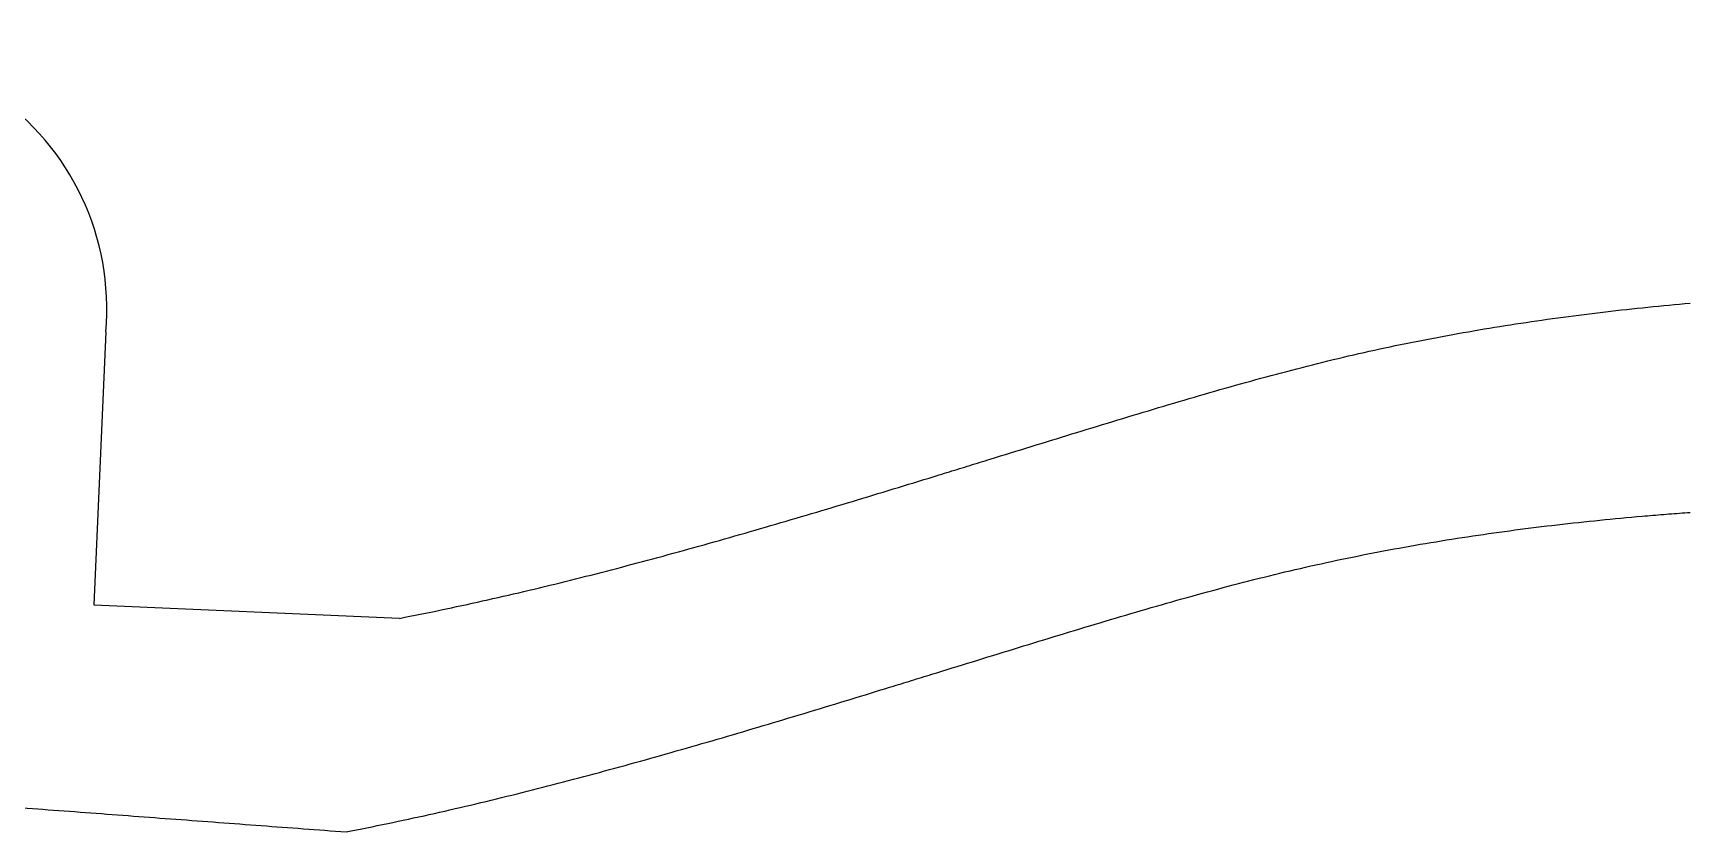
# Model space of a CAD drawing. Extents: x 0 to 145, y 2 to 120.
# Drawn here: x 31 to 62, y 11.04 to 26 of the extents above; entities that cross this region are included whole.
import ezdxf

# ---------------------------------------------------------------- set-up
doc = ezdxf.new("R2010")
doc.units = 0

# ---------------------------------------------------------------- blocks, each defined once
blk = doc.blocks.new('LINE034')
at = {"layer": 'StraightLineMid', "color": 0}
blk.add_line((32.137, 15.286), (37.864, 15.036), dxfattribs=at)
blk = doc.blocks.new('BLOCK_BLOCK_LINE024')
at = {"layer": 'StraightLineMid', "color": 0}
for points in [[(7.375, 13.236788), (7.474625, 13.229352)], [(7.474625, 13.229352), (7.57425, 13.221916)], [(7.57425, 13.221916), (7.673876, 13.21448)], [(7.673876, 13.21448), (7.773501, 13.207044)], [(7.773501, 13.207044), (7.873126, 13.199608)], [(7.873126, 13.199608), (7.972751, 13.192173)], [(7.972751, 13.192173), (8.072376, 13.184737)], [(8.072376, 13.184737), (8.172001, 13.177301)], [(8.172001, 13.177301), (8.271627, 13.169865)], [(8.271627, 13.169865), (8.371252, 13.162429)], [(8.371252, 13.162429), (8.470877, 13.154993)], [(8.470877, 13.154993), (8.570502, 13.147557)], [(8.570502, 13.147557), (8.670127, 13.140121)], [(8.670127, 13.140121), (8.769752, 13.132685)], [(8.769752, 13.132685), (8.869378, 13.125249)], [(8.869378, 13.125249), (8.969003, 13.117814)], [(8.969003, 13.117814), (9.068628, 13.110378)], [(9.068628, 13.110378), (9.168253, 13.102942)], [(9.168253, 13.102942), (9.267878, 13.095506)], [(9.267878, 13.095506), (9.367504, 13.08807)], [(9.367504, 13.08807), (9.467129, 13.080634)], [(9.467129, 13.080634), (9.566754, 13.073198)], [(9.566754, 13.073198), (9.666379, 13.065762)], [(9.666379, 13.065762), (9.766004, 13.058326)], [(9.766004, 13.058326), (9.865629, 13.05089)], [(9.865629, 13.05089), (9.965255, 13.043454)], [(9.965255, 13.043454), (10.06488, 13.036019)], [(10.06488, 13.036019), (10.164505, 13.028583)], [(10.164505, 13.028583), (10.26413, 13.021147)], [(10.26413, 13.021147), (10.363755, 13.013711)], [(10.363755, 13.013711), (10.46338, 13.006275)], [(10.46338, 13.006275), (10.563006, 12.998839)], [(10.563006, 12.998839), (10.662631, 12.991403)], [(10.662631, 12.991403), (10.762256, 12.983967)], [(10.762256, 12.983967), (10.861881, 12.976531)], [(10.861881, 12.976531), (10.961506, 12.969095)], [(10.961506, 12.969095), (11.061132, 12.961659)], [(11.061132, 12.961659), (11.160757, 12.954224)], [(11.160757, 12.954224), (11.260382, 12.946788)], [(11.260382, 12.946788), (11.360007, 12.939352)], [(11.360007, 12.939352), (11.459632, 12.931916)], [(11.459632, 12.931916), (11.559257, 12.92448)], [(11.559257, 12.92448), (11.658883, 12.917044)], [(11.658883, 12.917044), (11.758508, 12.909608)], [(11.758508, 12.909608), (11.858133, 12.902172)], [(11.858133, 12.902172), (11.957758, 12.894736)], [(11.957758, 12.894736), (12.057383, 12.8873)], [(12.057383, 12.8873), (12.157008, 12.879865)], [(12.157008, 12.879865), (12.256634, 12.872429)], [(12.256634, 12.872429), (12.356259, 12.864993)], [(12.356259, 12.864993), (12.455884, 12.857557)], [(12.455884, 12.857557), (12.555509, 12.850121)], [(12.555509, 12.850121), (12.655134, 12.842685)], [(12.655134, 12.842685), (12.754759, 12.835249)], [(12.754759, 12.835249), (12.854385, 12.827813)], [(12.854385, 12.827813), (12.95401, 12.820377)], [(12.95401, 12.820377), (13.053635, 12.812941)], [(13.053635, 12.812941), (13.15326, 12.805505)], [(13.15326, 12.805505), (13.252885, 12.79807)], [(13.252885, 12.79807), (13.352511, 12.790634)], [(13.352511, 12.790634), (13.452136, 12.783198)], [(13.452136, 12.783198), (13.551761, 12.775762)], [(13.551761, 12.775762), (13.651386, 12.768326)], [(13.651386, 12.768326), (13.751011, 12.76089)], [(13.751011, 12.76089), (13.850636, 12.753454)], [(13.850636, 12.753454), (13.950262, 12.746018)], [(13.950262, 12.746018), (14.049887, 12.738582)], [(14.049887, 12.738582), (14.149512, 12.731146)], [(14.149512, 12.731146), (14.249137, 12.723711)], [(14.249137, 12.723711), (14.348762, 12.716275)], [(14.348762, 12.716275), (14.448387, 12.708839)], [(14.448387, 12.708839), (14.548013, 12.701403)], [(14.548013, 12.701403), (14.647638, 12.693967)], [(14.647638, 12.693967), (14.747263, 12.686531)], [(14.747263, 12.686531), (14.846888, 12.679095)], [(14.846888, 12.679095), (14.946513, 12.671659)], [(14.946513, 12.671659), (15.046139, 12.664223)], [(15.046139, 12.664223), (15.145764, 12.656787)], [(15.145764, 12.656787), (15.245389, 12.649351)], [(15.245389, 12.649351), (15.345014, 12.641916)], [(15.345014, 12.641916), (15.444639, 12.63448)], [(15.444639, 12.63448), (15.544264, 12.627044)], [(15.544264, 12.627044), (15.64389, 12.619608)], [(15.64389, 12.619608), (15.743515, 12.612172)], [(15.743515, 12.612172), (15.84314, 12.604736)], [(15.84314, 12.604736), (15.942765, 12.5973)], [(15.942765, 12.5973), (16.04239, 12.589864)], [(16.04239, 12.589864), (16.142015, 12.582428)], [(16.142015, 12.582428), (16.241641, 12.574992)], [(16.241641, 12.574992), (16.341266, 12.567557)], [(16.341266, 12.567557), (16.440891, 12.560121)], [(16.440891, 12.560121), (16.540516, 12.552685)], [(16.540516, 12.552685), (16.640141, 12.545249)], [(16.640141, 12.545249), (16.739767, 12.537813)], [(16.739767, 12.537813), (16.839392, 12.530377)], [(16.839392, 12.530377), (16.939017, 12.522941)], [(16.939017, 12.522941), (17.038642, 12.515505)], [(17.038642, 12.515505), (17.138267, 12.508069)], [(17.138267, 12.508069), (17.237892, 12.500633)], [(17.237892, 12.500633), (17.337518, 12.493197)], [(17.337518, 12.493197), (17.437143, 12.485762)], [(17.437143, 12.485762), (17.536768, 12.478326)], [(17.536768, 12.478326), (17.636393, 12.47089)], [(17.636393, 12.47089), (17.736018, 12.463454)], [(17.736018, 12.463454), (17.835643, 12.456018)], [(17.835643, 12.456018), (17.935269, 12.448582)], [(17.935269, 12.448582), (18.034894, 12.441146)], [(18.034894, 12.441146), (18.134519, 12.43371)], [(18.134519, 12.43371), (18.234144, 12.426274)], [(18.234144, 12.426274), (18.333769, 12.418838)], [(18.333769, 12.418838), (18.433394, 12.411402)], [(18.433394, 12.411402), (18.53302, 12.403967)], [(18.53302, 12.403967), (18.632645, 12.396531)], [(18.632645, 12.396531), (18.73227, 12.389095)], [(18.73227, 12.389095), (18.831895, 12.381659)], [(18.831895, 12.381659), (18.93152, 12.374223)], [(18.93152, 12.374223), (19.031146, 12.366787)], [(19.031146, 12.366787), (19.130771, 12.359351)], [(19.130771, 12.359351), (19.230396, 12.351915)], [(19.230396, 12.351915), (19.330021, 12.344479)], [(19.330021, 12.344479), (19.429646, 12.337043)], [(19.429646, 12.337043), (19.529271, 12.329608)], [(19.529271, 12.329608), (19.628897, 12.322172)], [(19.628897, 12.322172), (19.728522, 12.314736)], [(19.728522, 12.314736), (19.828147, 12.3073)], [(19.828147, 12.3073), (19.927772, 12.299864)], [(19.927772, 12.299864), (20.027397, 12.292428)], [(20.027397, 12.292428), (20.127022, 12.284992)], [(20.127022, 12.284992), (20.226648, 12.277556)], [(20.226648, 12.277556), (20.326273, 12.27012)], [(20.326273, 12.27012), (20.425898, 12.262684)], [(20.425898, 12.262684), (20.525523, 12.255248)], [(20.525523, 12.255248), (20.625148, 12.247813)], [(20.625148, 12.247813), (20.724774, 12.240377)], [(20.724774, 12.240377), (20.824399, 12.232941)], [(20.824399, 12.232941), (20.924024, 12.225505)], [(20.924024, 12.225505), (21.023649, 12.218069)], [(21.023649, 12.218069), (21.123274, 12.210633)], [(21.123274, 12.210633), (21.222899, 12.203197)], [(21.222899, 12.203197), (21.322525, 12.195761)], [(21.322525, 12.195761), (21.42215, 12.188325)], [(21.42215, 12.188325), (21.521775, 12.180889)], [(21.521775, 12.180889), (21.6214, 12.173454)], [(21.6214, 12.173454), (21.721025, 12.166018)], [(21.721025, 12.166018), (21.82065, 12.158582)], [(21.82065, 12.158582), (21.920276, 12.151146)], [(21.920276, 12.151146), (22.019901, 12.14371)], [(22.019901, 12.14371), (22.119526, 12.136274)], [(22.119526, 12.136274), (22.219151, 12.128838)], [(22.219151, 12.128838), (22.318776, 12.121402)], [(22.318776, 12.121402), (22.418402, 12.113966)], [(22.418402, 12.113966), (22.518027, 12.10653)], [(22.518027, 12.10653), (22.617652, 12.099094)], [(22.617652, 12.099094), (22.717277, 12.091659)], [(22.717277, 12.091659), (22.816902, 12.084223)], [(22.816902, 12.084223), (22.916527, 12.076787)], [(22.916527, 12.076787), (23.016153, 12.069351)], [(23.016153, 12.069351), (23.115778, 12.061915)], [(23.115778, 12.061915), (23.215403, 12.054479)], [(23.215403, 12.054479), (23.315028, 12.047043)], [(23.315028, 12.047043), (23.414653, 12.039607)], [(23.414653, 12.039607), (23.514278, 12.032171)], [(23.514278, 12.032171), (23.613904, 12.024735)], [(23.613904, 12.024735), (23.713529, 12.0173)], [(23.713529, 12.0173), (23.813154, 12.009864)], [(23.813154, 12.009864), (23.912779, 12.002428)], [(23.912779, 12.002428), (24.012404, 11.994992)], [(24.012404, 11.994992), (24.11203, 11.987556)], [(24.11203, 11.987556), (24.211655, 11.98012)], [(24.211655, 11.98012), (24.31128, 11.972684)], [(24.31128, 11.972684), (24.410905, 11.965248)], [(24.410905, 11.965248), (24.51053, 11.957812)], [(24.51053, 11.957812), (24.610155, 11.950376)], [(24.610155, 11.950376), (24.709781, 11.94294)], [(24.709781, 11.94294), (24.809406, 11.935505)], [(24.809406, 11.935505), (24.909031, 11.928069)], [(24.909031, 11.928069), (25.008656, 11.920633)], [(25.008656, 11.920633), (25.108281, 11.913197)], [(25.108281, 11.913197), (25.207906, 11.905761)], [(25.207906, 11.905761), (25.307532, 11.898325)], [(25.307532, 11.898325), (25.407157, 11.890889)], [(25.407157, 11.890889), (25.506782, 11.883453)], [(25.506782, 11.883453), (25.606407, 11.876017)], [(25.606407, 11.876017), (25.706032, 11.868581)], [(25.706032, 11.868581), (25.805657, 11.861145)], [(25.805657, 11.861145), (25.905283, 11.85371)], [(25.905283, 11.85371), (26.004908, 11.846274)], [(26.004908, 11.846274), (26.104533, 11.838838)], [(26.104533, 11.838838), (26.204158, 11.831402)], [(26.204158, 11.831402), (26.303783, 11.823966)], [(26.303783, 11.823966), (26.403409, 11.81653)], [(26.403409, 11.81653), (26.503034, 11.809094)], [(26.503034, 11.809094), (26.602659, 11.801658)], [(26.602659, 11.801658), (26.702284, 11.794222)], [(26.702284, 11.794222), (26.801909, 11.786786)], [(26.801909, 11.786786), (26.901534, 11.779351)], [(26.901534, 11.779351), (27.00116, 11.771915)], [(27.00116, 11.771915), (27.100785, 11.764479)], [(27.100785, 11.764479), (27.20041, 11.757043)], [(27.20041, 11.757043), (27.300035, 11.749607)], [(27.300035, 11.749607), (27.39966, 11.742171)], [(27.39966, 11.742171), (27.499285, 11.734735)], [(27.499285, 11.734735), (27.598911, 11.727299)], [(27.598911, 11.727299), (27.698536, 11.719863)], [(27.698536, 11.719863), (27.798161, 11.712427)], [(27.798161, 11.712427), (27.897786, 11.704991)], [(27.897786, 11.704991), (27.997411, 11.697556)], [(27.997411, 11.697556), (28.097037, 11.69012)], [(28.097037, 11.69012), (28.196662, 11.682684)], [(28.196662, 11.682684), (28.296287, 11.675248)], [(28.296287, 11.675248), (28.395912, 11.667812)], [(28.395912, 11.667812), (28.495537, 11.660376)], [(28.495537, 11.660376), (28.595162, 11.65294)], [(28.595162, 11.65294), (28.694788, 11.645504)], [(28.694788, 11.645504), (28.794413, 11.638068)], [(28.794413, 11.638068), (28.894038, 11.630632)], [(28.894038, 11.630632), (28.993663, 11.623197)], [(28.993663, 11.623197), (29.093288, 11.615761)], [(29.093288, 11.615761), (29.192913, 11.608325)], [(29.192913, 11.608325), (29.292539, 11.600889)], [(29.292539, 11.600889), (29.392164, 11.593453)], [(29.392164, 11.593453), (29.491789, 11.586017)], [(29.491789, 11.586017), (29.591414, 11.578581)], [(29.591414, 11.578581), (29.691039, 11.571145)], [(29.691039, 11.571145), (29.790665, 11.563709)], [(29.790665, 11.563709), (29.89029, 11.556273)], [(29.89029, 11.556273), (29.989915, 11.548837)], [(29.989915, 11.548837), (30.08954, 11.541402)], [(30.08954, 11.541402), (30.189165, 11.533966)], [(30.189165, 11.533966), (30.28879, 11.52653)], [(30.28879, 11.52653), (30.388416, 11.519094)], [(30.388416, 11.519094), (30.488041, 11.511658)], [(30.488041, 11.511658), (30.587666, 11.504222)], [(30.587666, 11.504222), (30.687291, 11.496786)], [(30.687291, 11.496786), (30.786916, 11.48935)], [(30.786916, 11.48935), (30.886541, 11.481914)], [(30.886541, 11.481914), (30.986167, 11.474478)], [(30.986167, 11.474478), (31.085792, 11.467043)], [(31.085792, 11.467043), (31.185417, 11.459607)], [(31.185417, 11.459607), (31.285042, 11.452171)], [(31.285042, 11.452171), (31.384667, 11.444735)], [(31.384667, 11.444735), (31.484293, 11.437299)], [(31.484293, 11.437299), (31.583918, 11.429863)], [(31.583918, 11.429863), (31.683543, 11.422427)], [(31.683543, 11.422427), (31.783168, 11.414991)], [(31.783168, 11.414991), (31.882793, 11.407555)], [(31.882793, 11.407555), (31.982418, 11.400119)], [(31.982418, 11.400119), (32.082044, 11.392683)], [(32.082044, 11.392683), (32.181669, 11.385248)], [(32.181669, 11.385248), (32.281294, 11.377812)], [(32.281294, 11.377812), (32.380919, 11.370376)], [(32.380919, 11.370376), (32.480544, 11.36294)], [(32.480544, 11.36294), (32.580169, 11.355504)], [(32.580169, 11.355504), (32.679795, 11.348068)], [(32.679795, 11.348068), (32.77942, 11.340632)], [(32.77942, 11.340632), (32.879045, 11.333196)], [(32.879045, 11.333196), (32.97867, 11.32576)], [(32.97867, 11.32576), (33.078295, 11.318324)], [(33.078295, 11.318324), (33.17792, 11.310889)], [(33.17792, 11.310889), (33.277546, 11.303453)], [(33.277546, 11.303453), (33.377171, 11.296017)], [(33.377171, 11.296017), (33.476796, 11.288581)], [(33.476796, 11.288581), (33.576421, 11.281145)], [(33.576421, 11.281145), (33.676046, 11.273709)], [(33.676046, 11.273709), (33.775672, 11.266273)], [(33.775672, 11.266273), (33.875297, 11.258837)], [(33.875297, 11.258837), (33.974922, 11.251401)], [(33.974922, 11.251401), (34.074547, 11.243965)], [(34.074547, 11.243965), (34.174172, 11.236529)], [(34.174172, 11.236529), (34.273797, 11.229094)], [(34.273797, 11.229094), (34.373423, 11.221658)], [(34.373423, 11.221658), (34.473048, 11.214222)], [(34.473048, 11.214222), (34.572673, 11.206786)], [(34.572673, 11.206786), (34.672298, 11.19935)], [(34.672298, 11.19935), (34.771923, 11.191914)], [(34.771923, 11.191914), (34.871548, 11.184478)], [(34.871548, 11.184478), (34.971174, 11.177042)], [(34.971174, 11.177042), (35.070799, 11.169606)], [(35.070799, 11.169606), (35.170424, 11.16217)], [(35.170424, 11.16217), (35.270049, 11.154734)], [(35.270049, 11.154734), (35.369674, 11.147299)], [(35.369674, 11.147299), (35.4693, 11.139863)], [(35.4693, 11.139863), (35.568925, 11.132427)], [(35.568925, 11.132427), (35.66855, 11.124991)], [(35.66855, 11.124991), (35.768175, 11.117555)], [(35.768175, 11.117555), (35.8678, 11.110119)], [(35.8678, 11.110119), (35.967425, 11.102683)], [(35.967425, 11.102683), (36.067051, 11.095247)], [(36.067051, 11.095247), (36.166676, 11.087811)], [(36.166676, 11.087811), (36.266301, 11.080375)], [(36.266301, 11.080375), (36.365926, 11.07294)], [(36.365926, 11.07294), (36.465551, 11.065504)], [(36.465551, 11.065504), (36.565176, 11.058068)], [(36.565176, 11.058068), (36.664802, 11.050632)], [(36.664802, 11.050632), (36.764427, 11.043196)], [(36.764427, 11.043196), (36.864052, 11.03576)]]:
    blk.add_lwpolyline(points, dxfattribs=at)
blk = doc.blocks.new('WIRE')
at = {"layer": 'CurvedLineMid', "color": 0}
for points in [[(59.057516, 16.729261), (59.156559, 16.741623)], [(59.156559, 16.741623), (59.255636, 16.753791)], [(59.255636, 16.753791), (59.354746, 16.765766)], [(59.354746, 16.765766), (59.453889, 16.777548)], [(59.453889, 16.777548), (59.553063, 16.789141)], [(59.553063, 16.789141), (59.652269, 16.800544)], [(59.652269, 16.800544), (59.751506, 16.811759)], [(59.751506, 16.811759), (59.850773, 16.822787)], [(59.850773, 16.822787), (59.95007, 16.833631)], [(59.95007, 16.833631), (60.049396, 16.84429)], [(60.049396, 16.84429), (60.148751, 16.854767)], [(60.148751, 16.854767), (60.248134, 16.865063)], [(60.248134, 16.865063), (60.347545, 16.875179)], [(60.347545, 16.875179), (60.446984, 16.885116)], [(60.446984, 16.885116), (60.546448, 16.894876)], [(60.546448, 16.894876), (60.645939, 16.904461)], [(60.645939, 16.904461), (60.745456, 16.91387)], [(60.745456, 16.91387), (60.844998, 16.923107)], [(60.844998, 16.923107), (60.944564, 16.932172)], [(60.944564, 16.932172), (61.044155, 16.941066)], [(61.044155, 16.941066), (61.143769, 16.949791)], [(61.143769, 16.949791), (61.193587, 16.954069)], [(61.193587, 16.954069), (61.243406, 16.958348)], [(61.243406, 16.958348), (61.293236, 16.962543)], [(61.293236, 16.962543), (61.343065, 16.966738)], [(61.343065, 16.966738), (61.392906, 16.970851)], [(61.392906, 16.970851), (61.442747, 16.974963)], [(61.442747, 16.974963), (61.492598, 16.978994)], [(61.492598, 16.978994), (61.54245, 16.983025)], [(61.54245, 16.983025), (61.592312, 16.986974)], [(61.592312, 16.986974), (61.642173, 16.990924)], [(61.642173, 16.990924), (61.692045, 16.994792)], [(61.692045, 16.994792), (61.741918, 16.998661)], [(61.741918, 16.998661), (61.7918, 17.00245)], [(61.7918, 17.00245), (61.841682, 17.006239)], [(61.841682, 17.006239), (61.891573, 17.009949)], [(61.891573, 17.009949), (61.941465, 17.013658)], [(61.941465, 17.013658), (61.991366, 17.017289)], [(61.991366, 17.017289), (62.041267, 17.02092)], [(56.986271, 16.422349), (57.08449, 16.439104)], [(57.08449, 16.439104), (57.182753, 16.455638)], [(57.182753, 16.455638), (57.28106, 16.47195)], [(57.28106, 16.47195), (57.379411, 16.488042)], [(57.379411, 16.488042), (57.477804, 16.503916)], [(57.477804, 16.503916), (57.57624, 16.519572)], [(57.57624, 16.519572), (57.674718, 16.535013)], [(57.674718, 16.535013), (57.773238, 16.550239)], [(57.773238, 16.550239), (57.871798, 16.565252)], [(57.871798, 16.565252), (57.970398, 16.580053)], [(57.970398, 16.580053), (58.069039, 16.594643)], [(58.069039, 16.594643), (58.167718, 16.609025)], [(58.167718, 16.609025), (58.266437, 16.623198)], [(58.266437, 16.623198), (58.365193, 16.637165)], [(58.365193, 16.637165), (58.463987, 16.650926)], [(58.463987, 16.650926), (58.562819, 16.664484)], [(58.562819, 16.664484), (58.661687, 16.677839)], [(58.661687, 16.677839), (58.760591, 16.690993)], [(58.760591, 16.690993), (58.859531, 16.703947)], [(58.859531, 16.703947), (58.958506, 16.716702)], [(58.958506, 16.716702), (59.057516, 16.729261)], [(55.323877, 16.102155), (55.421258, 16.122899)], [(55.421258, 16.122899), (55.518693, 16.143397)], [(55.518693, 16.143397), (55.616181, 16.163651)], [(55.616181, 16.163651), (55.713721, 16.183663)], [(55.713721, 16.183663), (55.811313, 16.203433)], [(55.811313, 16.203433), (55.908956, 16.222964)], [(55.908956, 16.222964), (56.00665, 16.242256)], [(56.00665, 16.242256), (56.104394, 16.26131)], [(56.104394, 16.26131), (56.202189, 16.280129)], [(56.202189, 16.280129), (56.300032, 16.298714)], [(56.300032, 16.298714), (56.397924, 16.317065)], [(56.397924, 16.317065), (56.495865, 16.335184)], [(56.495865, 16.335184), (56.593853, 16.353073)], [(56.593853, 16.353073), (56.691888, 16.370732)], [(56.691888, 16.370732), (56.78997, 16.388164)], [(56.78997, 16.388164), (56.888098, 16.405369)], [(56.888098, 16.405369), (56.986271, 16.422349)], [(54.062917, 15.80996), (54.159594, 15.833873)], [(54.159594, 15.833873), (54.25632, 15.857562)], [(54.25632, 15.857562), (54.353098, 15.881021)], [(54.353098, 15.881021), (54.449928, 15.904247)], [(54.449928, 15.904247), (54.546811, 15.927233)], [(54.546811, 15.927233), (54.643748, 15.949976)], [(54.643748, 15.949976), (54.740741, 15.972471)], [(54.740741, 15.972471), (54.837791, 15.994714)], [(54.837791, 15.994714), (54.934897, 16.016703)], [(54.934897, 16.016703), (55.032059, 16.038441)], [(55.032059, 16.038441), (55.129277, 16.059928)], [(55.129277, 16.059928), (55.22655, 16.081166)], [(55.22655, 16.081166), (55.323877, 16.102155)], [(52.810159, 15.480755), (52.906288, 15.507166)], [(52.906288, 15.507166), (53.002452, 15.533413)], [(53.002452, 15.533413), (53.098653, 15.559491)], [(53.098653, 15.559491), (53.194891, 15.585395)], [(53.194891, 15.585395), (53.291168, 15.611122)], [(53.291168, 15.611122), (53.387486, 15.636665)], [(53.387486, 15.636665), (53.483844, 15.662021)], [(53.483844, 15.662021), (53.580244, 15.687185)], [(53.580244, 15.687185), (53.676688, 15.712152)], [(53.676688, 15.712152), (53.773176, 15.736918)], [(53.773176, 15.736918), (53.869709, 15.761478)], [(53.869709, 15.761478), (53.966289, 15.785827)], [(53.966289, 15.785827), (54.062917, 15.80996)], [(51.754767, 15.180737), (51.850579, 15.208645)], [(51.850579, 15.208645), (51.946414, 15.236441)], [(51.946414, 15.236441), (52.042273, 15.264119)], [(52.042273, 15.264119), (52.138158, 15.291675)], [(52.138158, 15.291675), (52.23407, 15.319105)], [(52.23407, 15.319105), (52.330009, 15.346402)], [(52.330009, 15.346402), (52.425977, 15.373564)], [(52.425977, 15.373564), (52.521975, 15.400585)], [(52.521975, 15.400585), (52.618004, 15.42746)], [(52.618004, 15.42746), (52.714065, 15.454185)], [(52.714065, 15.454185), (52.810159, 15.480755)], [(50.70205, 14.867626), (50.79768, 14.896468)], [(50.79768, 14.896468), (50.893321, 14.925249)], [(50.893321, 14.925249), (50.988974, 14.953964)], [(50.988974, 14.953964), (51.08464, 14.982607)], [(51.08464, 14.982607), (51.180321, 15.011176)], [(51.180321, 15.011176), (51.276017, 15.039663)], [(51.276017, 15.039663), (51.371729, 15.068066)], [(51.371729, 15.068066), (51.467459, 15.09638)], [(51.467459, 15.09638), (51.563208, 15.124599)], [(51.563208, 15.124599), (51.658977, 15.15272)], [(51.658977, 15.15272), (51.754767, 15.180737)], [(49.650566, 14.547488), (49.746134, 14.576756)], [(49.746134, 14.576756), (49.841704, 14.605996)], [(49.841704, 14.605996), (49.937279, 14.635207)], [(49.937279, 14.635207), (50.032857, 14.664388)], [(50.032857, 14.664388), (50.12844, 14.693537)], [(50.12844, 14.693537), (50.224027, 14.722653)], [(50.224027, 14.722653), (50.319618, 14.751733)], [(50.319618, 14.751733), (50.415215, 14.780775)], [(50.415215, 14.780775), (50.510819, 14.809775)], [(50.510819, 14.809775), (50.60643, 14.838726)], [(50.60643, 14.838726), (50.70205, 14.867626)], [(48.695019, 14.253656), (48.790567, 14.28311)], [(48.790567, 14.28311), (48.886116, 14.312553)], [(48.886116, 14.312553), (48.981666, 14.341983)], [(48.981666, 14.341983), (49.077217, 14.371398)], [(49.077217, 14.371398), (49.17277, 14.400796)], [(49.17277, 14.400796), (49.268325, 14.430176)], [(49.268325, 14.430176), (49.363881, 14.459537)], [(49.363881, 14.459537), (49.45944, 14.488877)], [(49.45944, 14.488877), (49.555002, 14.518195)], [(49.555002, 14.518195), (49.650566, 14.547488)], [(47.691739, 13.944067), (47.739518, 13.958808)], [(47.739518, 13.958808), (47.787295, 13.973551)], [(47.787295, 13.973551), (47.835073, 13.988294)], [(47.835073, 13.988294), (47.88285, 14.003039)], [(47.88285, 14.003039), (47.930627, 14.017784)], [(47.930627, 14.017784), (48.026179, 14.047276)], [(48.026179, 14.047276), (48.12173, 14.076769)], [(48.12173, 14.076769), (48.217279, 14.106261)], [(48.217279, 14.106261), (48.312828, 14.135751)], [(48.312828, 14.135751), (48.408376, 14.165237)], [(48.408376, 14.165237), (48.503923, 14.194717)], [(48.503923, 14.194717), (48.599471, 14.224191)], [(48.599471, 14.224191), (48.695019, 14.253656)], [(46.688204, 13.635159), (46.783798, 13.6645)], [(46.783798, 13.6645), (46.879388, 13.693862)], [(46.879388, 13.693862), (46.974972, 13.723244)], [(46.974972, 13.723244), (47.022762, 13.737944)], [(47.022762, 13.737944), (47.070553, 13.752643)], [(47.070553, 13.752643), (47.118341, 13.767351)], [(47.118341, 13.767351), (47.166129, 13.782059)], [(47.166129, 13.782059), (47.213915, 13.796774)], [(47.213915, 13.796774), (47.261702, 13.811489)], [(47.261702, 13.811489), (47.309486, 13.826211)], [(47.309486, 13.826211), (47.357271, 13.840933)], [(47.357271, 13.840933), (47.405054, 13.855661)], [(47.405054, 13.855661), (47.452837, 13.870388)], [(47.452837, 13.870388), (47.500619, 13.88512)], [(47.500619, 13.88512), (47.5484, 13.899853)], [(47.5484, 13.899853), (47.59618, 13.91459)], [(47.59618, 13.91459), (47.64396, 13.929327)], [(47.64396, 13.929327), (47.691739, 13.944067)], [(45.636274, 13.314234), (45.731939, 13.343242)], [(45.731939, 13.343242), (45.827596, 13.372288)], [(45.827596, 13.372288), (45.923245, 13.401371)], [(45.923245, 13.401371), (46.018888, 13.430488)], [(46.018888, 13.430488), (46.114523, 13.459639)], [(46.114523, 13.459639), (46.210152, 13.488822)], [(46.210152, 13.488822), (46.305774, 13.518035)], [(46.305774, 13.518035), (46.40139, 13.547276)], [(46.40139, 13.547276), (46.497, 13.576545)], [(46.497, 13.576545), (46.592605, 13.60584)], [(46.592605, 13.60584), (46.688204, 13.635159)], [(44.583376, 12.998104), (44.679143, 13.026591)], [(44.679143, 13.026591), (44.7749, 13.055132)], [(44.7749, 13.055132), (44.870646, 13.083728)], [(44.870646, 13.083728), (44.966382, 13.112375)], [(44.966382, 13.112375), (45.062108, 13.141073)], [(45.062108, 13.141073), (45.157825, 13.16982)], [(45.157825, 13.16982), (45.253532, 13.198614)], [(45.253532, 13.198614), (45.349231, 13.227454)], [(45.349231, 13.227454), (45.44492, 13.256339)], [(45.44492, 13.256339), (45.540601, 13.285266)], [(45.540601, 13.285266), (45.636274, 13.314234)], [(43.529156, 12.68884), (43.625058, 12.716617)], [(43.625058, 12.716617), (43.720947, 12.744466)], [(43.720947, 12.744466), (43.816822, 12.772386)], [(43.816822, 12.772386), (43.912684, 12.800375)], [(43.912684, 12.800375), (44.008533, 12.828432)], [(44.008533, 12.828432), (44.10437, 12.856554)], [(44.10437, 12.856554), (44.200194, 12.884741)], [(44.200194, 12.884741), (44.296007, 12.912992)], [(44.296007, 12.912992), (44.391808, 12.941303)], [(44.391808, 12.941303), (44.487597, 12.969675)], [(44.487597, 12.969675), (44.583376, 12.998104)], [(42.473264, 12.388513), (42.569333, 12.415391)], [(42.569333, 12.415391), (42.665385, 12.44236)], [(42.665385, 12.44236), (42.761421, 12.469416)], [(42.761421, 12.469416), (42.857441, 12.496558)], [(42.857441, 12.496558), (42.953445, 12.523785)], [(42.953445, 12.523785), (43.049434, 12.551095)], [(43.049434, 12.551095), (43.145408, 12.578487)], [(43.145408, 12.578487), (43.241366, 12.605959)], [(43.241366, 12.605959), (43.337311, 12.63351)], [(43.337311, 12.63351), (43.433241, 12.661137)], [(43.433241, 12.661137), (43.529156, 12.68884)], [(41.31906, 12.073507), (41.415347, 12.099192)], [(41.415347, 12.099192), (41.511614, 12.124984)], [(41.511614, 12.124984), (41.607862, 12.150883)], [(41.607862, 12.150883), (41.704091, 12.176888)], [(41.704091, 12.176888), (41.800301, 12.202995)], [(41.800301, 12.202995), (41.896492, 12.229204)], [(41.896492, 12.229204), (41.992665, 12.255514)], [(41.992665, 12.255514), (42.08882, 12.281923)], [(42.08882, 12.281923), (42.184957, 12.308428)], [(42.184957, 12.308428), (42.281077, 12.335029)], [(42.281077, 12.335029), (42.377179, 12.361725)], [(42.377179, 12.361725), (42.473264, 12.388513)], [(40.161989, 11.774289), (40.258533, 11.798555)], [(40.258533, 11.798555), (40.355053, 11.822948)], [(40.355053, 11.822948), (40.451551, 11.847467)], [(40.451551, 11.847467), (40.548026, 11.872108)], [(40.548026, 11.872108), (40.64448, 11.896872)], [(40.64448, 11.896872), (40.740912, 11.921757)], [(40.740912, 11.921757), (40.837322, 11.94676)], [(40.837322, 11.94676), (40.933711, 11.971881)], [(40.933711, 11.971881), (41.030079, 11.997118)], [(41.030079, 11.997118), (41.126427, 12.022469)], [(41.126427, 12.022469), (41.222754, 12.047932)], [(41.222754, 12.047932), (41.31906, 12.073507)], [(38.80784, 11.448742), (38.90473, 11.47107)], [(38.90473, 11.47107), (39.001594, 11.493547)], [(39.001594, 11.493547), (39.098432, 11.516171)], [(39.098432, 11.516171), (39.195244, 11.53894)], [(39.195244, 11.53894), (39.29203, 11.561853)], [(39.29203, 11.561853), (39.38879, 11.584909)], [(39.38879, 11.584909), (39.485525, 11.608105)], [(39.485525, 11.608105), (39.582236, 11.631441)], [(39.582236, 11.631441), (39.678922, 11.654914)], [(39.678922, 11.654914), (39.775583, 11.678523)], [(39.775583, 11.678523), (39.87222, 11.702267)], [(39.87222, 11.702267), (39.968833, 11.726143)], [(39.968833, 11.726143), (40.065423, 11.750151)], [(40.065423, 11.750151), (40.161989, 11.774289)], [(37.448439, 11.15261), (37.545729, 11.172696)], [(37.545729, 11.172696), (37.642988, 11.192952)], [(37.642988, 11.192952), (37.740218, 11.213377)], [(37.740218, 11.213377), (37.837417, 11.233969)], [(37.837417, 11.233969), (37.934588, 11.254726)], [(37.934588, 11.254726), (38.031729, 11.275648)], [(38.031729, 11.275648), (38.128841, 11.296732)], [(38.128841, 11.296732), (38.225925, 11.317977)], [(38.225925, 11.317977), (38.32298, 11.339382)], [(38.32298, 11.339382), (38.420007, 11.360944)], [(38.420007, 11.360944), (38.517006, 11.382663)], [(38.517006, 11.382663), (38.613978, 11.404537)], [(38.613978, 11.404537), (38.710922, 11.426563)], [(38.710922, 11.426563), (38.80784, 11.448742)], [(36.864052, 11.03576), (36.961528, 11.054791)], [(36.961528, 11.054791), (37.058973, 11.074002)], [(37.058973, 11.074002), (37.156386, 11.093391)], [(37.156386, 11.093391), (37.253768, 11.112956)], [(37.253768, 11.112956), (37.351119, 11.132697)], [(37.351119, 11.132697), (37.448439, 11.15261)]]:
    blk.add_lwpolyline(points, dxfattribs=at)
blk = doc.blocks.new('WIRE037')
at = {"layer": 'CurvedLineMid', "color": 0}
for points in [[(60.354746, 20.765766), (60.453889, 20.777548)], [(60.453889, 20.777548), (60.553063, 20.789141)], [(60.553063, 20.789141), (60.652269, 20.800544)], [(60.652269, 20.800544), (60.751506, 20.811759)], [(60.751506, 20.811759), (60.850773, 20.822787)], [(60.850773, 20.822787), (60.95007, 20.833631)], [(60.95007, 20.833631), (61.049396, 20.84429)], [(61.049396, 20.84429), (61.148751, 20.854767)], [(61.148751, 20.854767), (61.248134, 20.865063)], [(61.248134, 20.865063), (61.347545, 20.875179)], [(61.347545, 20.875179), (61.446984, 20.885116)], [(61.446984, 20.885116), (61.546448, 20.894876)], [(61.546448, 20.894876), (61.645939, 20.904461)], [(61.645939, 20.904461), (61.745456, 20.91387)], [(61.745456, 20.91387), (61.844998, 20.923107)], [(61.844998, 20.923107), (61.944564, 20.932172)], [(61.944564, 20.932172), (62.044155, 20.941066)], [(58.182753, 20.455638), (58.28106, 20.47195)], [(58.28106, 20.47195), (58.379411, 20.488042)], [(58.379411, 20.488042), (58.477804, 20.503916)], [(58.477804, 20.503916), (58.57624, 20.519572)], [(58.57624, 20.519572), (58.674718, 20.535013)], [(58.674718, 20.535013), (58.773238, 20.550239)], [(58.773238, 20.550239), (58.871798, 20.565252)], [(58.871798, 20.565252), (58.970398, 20.580053)], [(58.970398, 20.580053), (59.069039, 20.594643)], [(59.069039, 20.594643), (59.167718, 20.609025)], [(59.167718, 20.609025), (59.266437, 20.623198)], [(59.266437, 20.623198), (59.365193, 20.637165)], [(59.365193, 20.637165), (59.463987, 20.650926)], [(59.463987, 20.650926), (59.562819, 20.664484)], [(59.562819, 20.664484), (59.661687, 20.677839)], [(59.661687, 20.677839), (59.760591, 20.690993)], [(59.760591, 20.690993), (59.859531, 20.703947)], [(59.859531, 20.703947), (59.958506, 20.716702)], [(59.958506, 20.716702), (60.057516, 20.729261)], [(60.057516, 20.729261), (60.156559, 20.741623)], [(60.156559, 20.741623), (60.255636, 20.753791)], [(60.255636, 20.753791), (60.354746, 20.765766)], [(56.518693, 20.143397), (56.616181, 20.163651)], [(56.616181, 20.163651), (56.713721, 20.183663)], [(56.713721, 20.183663), (56.811313, 20.203433)], [(56.811313, 20.203433), (56.908956, 20.222964)], [(56.908956, 20.222964), (57.00665, 20.242256)], [(57.00665, 20.242256), (57.104394, 20.26131)], [(57.104394, 20.26131), (57.202189, 20.280129)], [(57.202189, 20.280129), (57.300032, 20.298714)], [(57.300032, 20.298714), (57.397924, 20.317065)], [(57.397924, 20.317065), (57.495865, 20.335184)], [(57.495865, 20.335184), (57.593853, 20.353073)], [(57.593853, 20.353073), (57.691888, 20.370732)], [(57.691888, 20.370732), (57.78997, 20.388164)], [(57.78997, 20.388164), (57.888098, 20.405369)], [(57.888098, 20.405369), (57.986271, 20.422349)], [(57.986271, 20.422349), (58.08449, 20.439104)], [(58.08449, 20.439104), (58.182753, 20.455638)], [(55.159594, 19.833873), (55.25632, 19.857562)], [(55.25632, 19.857562), (55.353098, 19.881021)], [(55.353098, 19.881021), (55.449928, 19.904247)], [(55.449928, 19.904247), (55.546811, 19.927233)], [(55.546811, 19.927233), (55.643748, 19.949976)], [(55.643748, 19.949976), (55.740741, 19.972471)], [(55.740741, 19.972471), (55.837791, 19.994714)], [(55.837791, 19.994714), (55.934897, 20.016703)], [(55.934897, 20.016703), (56.032059, 20.038441)], [(56.032059, 20.038441), (56.129277, 20.059928)], [(56.129277, 20.059928), (56.22655, 20.081166)], [(56.22655, 20.081166), (56.323877, 20.102155)], [(56.323877, 20.102155), (56.421258, 20.122899)], [(56.421258, 20.122899), (56.518693, 20.143397)], [(53.906288, 19.507166), (54.002452, 19.533413)], [(54.002452, 19.533413), (54.098653, 19.559491)], [(54.098653, 19.559491), (54.194891, 19.585395)], [(54.194891, 19.585395), (54.291168, 19.611122)], [(54.291168, 19.611122), (54.387486, 19.636665)], [(54.387486, 19.636665), (54.483844, 19.662021)], [(54.483844, 19.662021), (54.580244, 19.687185)], [(54.580244, 19.687185), (54.676688, 19.712152)], [(54.676688, 19.712152), (54.773176, 19.736918)], [(54.773176, 19.736918), (54.869709, 19.761478)], [(54.869709, 19.761478), (54.966289, 19.785827)], [(54.966289, 19.785827), (55.062917, 19.80996)], [(55.062917, 19.80996), (55.159594, 19.833873)], [(52.850579, 19.208645), (52.946414, 19.236441)], [(52.946414, 19.236441), (53.042273, 19.264119)], [(53.042273, 19.264119), (53.138158, 19.291675)], [(53.138158, 19.291675), (53.23407, 19.319105)], [(53.23407, 19.319105), (53.330009, 19.346402)], [(53.330009, 19.346402), (53.425977, 19.373564)], [(53.425977, 19.373564), (53.521975, 19.400585)], [(53.521975, 19.400585), (53.618004, 19.42746)], [(53.618004, 19.42746), (53.714065, 19.454185)], [(53.714065, 19.454185), (53.810159, 19.480755)], [(53.810159, 19.480755), (53.906288, 19.507166)], [(51.79768, 18.896468), (51.893321, 18.925249)], [(51.893321, 18.925249), (51.988974, 18.953964)], [(51.988974, 18.953964), (52.08464, 18.982607)], [(52.08464, 18.982607), (52.180321, 19.011176)], [(52.180321, 19.011176), (52.276017, 19.039663)], [(52.276017, 19.039663), (52.371729, 19.068066)], [(52.371729, 19.068066), (52.467459, 19.09638)], [(52.467459, 19.09638), (52.563208, 19.124599)], [(52.563208, 19.124599), (52.658977, 19.15272)], [(52.658977, 19.15272), (52.754767, 19.180737)], [(52.754767, 19.180737), (52.850579, 19.208645)], [(50.746134, 18.576756), (50.841704, 18.605996)], [(50.841704, 18.605996), (50.937279, 18.635207)], [(50.937279, 18.635207), (51.032857, 18.664388)], [(51.032857, 18.664388), (51.12844, 18.693537)], [(51.12844, 18.693537), (51.224027, 18.722653)], [(51.224027, 18.722653), (51.319618, 18.751733)], [(51.319618, 18.751733), (51.415215, 18.780775)], [(51.415215, 18.780775), (51.510819, 18.809775)], [(51.510819, 18.809775), (51.60643, 18.838726)], [(51.60643, 18.838726), (51.70205, 18.867626)], [(51.70205, 18.867626), (51.79768, 18.896468)], [(49.790567, 18.28311), (49.886116, 18.312553)], [(49.886116, 18.312553), (49.981666, 18.341983)], [(49.981666, 18.341983), (50.077217, 18.371398)], [(50.077217, 18.371398), (50.17277, 18.400796)], [(50.17277, 18.400796), (50.268325, 18.430176)], [(50.268325, 18.430176), (50.363881, 18.459537)], [(50.363881, 18.459537), (50.45944, 18.488877)], [(50.45944, 18.488877), (50.555002, 18.518195)], [(50.555002, 18.518195), (50.650566, 18.547488)], [(50.650566, 18.547488), (50.746134, 18.576756)], [(48.787295, 17.973551), (48.835073, 17.988294)], [(48.835073, 17.988294), (48.88285, 18.003039)], [(48.88285, 18.003039), (48.930627, 18.017784)], [(48.930627, 18.017784), (49.026179, 18.047276)], [(49.026179, 18.047276), (49.12173, 18.076769)], [(49.12173, 18.076769), (49.217279, 18.106261)], [(49.217279, 18.106261), (49.312828, 18.135751)], [(49.312828, 18.135751), (49.408376, 18.165237)], [(49.408376, 18.165237), (49.503923, 18.194717)], [(49.503923, 18.194717), (49.599471, 18.224191)], [(49.599471, 18.224191), (49.695019, 18.253656)], [(49.695019, 18.253656), (49.790567, 18.28311)], [(47.783798, 17.6645), (47.879388, 17.693862)], [(47.879388, 17.693862), (47.974972, 17.723244)], [(47.974972, 17.723244), (48.022762, 17.737944)], [(48.022762, 17.737944), (48.070553, 17.752643)], [(48.070553, 17.752643), (48.118341, 17.767351)], [(48.118341, 17.767351), (48.166129, 17.782059)], [(48.166129, 17.782059), (48.213915, 17.796774)], [(48.213915, 17.796774), (48.261702, 17.811489)], [(48.261702, 17.811489), (48.309486, 17.826211)], [(48.309486, 17.826211), (48.357271, 17.840933)], [(48.357271, 17.840933), (48.405054, 17.85566)], [(48.405054, 17.85566), (48.452837, 17.870388)], [(48.452837, 17.870388), (48.500619, 17.88512)], [(48.500619, 17.88512), (48.5484, 17.899853)], [(48.5484, 17.899853), (48.59618, 17.91459)], [(48.59618, 17.91459), (48.64396, 17.929327)], [(48.64396, 17.929327), (48.691739, 17.944067)], [(48.691739, 17.944067), (48.739518, 17.958808)], [(48.739518, 17.958808), (48.787295, 17.973551)], [(46.731939, 17.343242), (46.827596, 17.372288)], [(46.827596, 17.372288), (46.923245, 17.401371)], [(46.923245, 17.401371), (47.018888, 17.430488)], [(47.018888, 17.430488), (47.114523, 17.459639)], [(47.114523, 17.459639), (47.210152, 17.488822)], [(47.210152, 17.488822), (47.305774, 17.518035)], [(47.305774, 17.518035), (47.40139, 17.547276)], [(47.40139, 17.547276), (47.497, 17.576545)], [(47.497, 17.576545), (47.592605, 17.60584)], [(47.592605, 17.60584), (47.688204, 17.635159)], [(47.688204, 17.635159), (47.783798, 17.6645)], [(45.679143, 17.026591), (45.7749, 17.055132)], [(45.7749, 17.055132), (45.870646, 17.083728)], [(45.870646, 17.083728), (45.966382, 17.112375)], [(45.966382, 17.112375), (46.062108, 17.141073)], [(46.062108, 17.141073), (46.157825, 17.16982)], [(46.157825, 17.16982), (46.253532, 17.198614)], [(46.253532, 17.198614), (46.349231, 17.227454)], [(46.349231, 17.227454), (46.44492, 17.256339)], [(46.44492, 17.256339), (46.540601, 17.285266)], [(46.540601, 17.285266), (46.636274, 17.314234)], [(46.636274, 17.314234), (46.731939, 17.343242)], [(44.625058, 16.716617), (44.720947, 16.744466)], [(44.720947, 16.744466), (44.816822, 16.772386)], [(44.816822, 16.772386), (44.912684, 16.800375)], [(44.912684, 16.800375), (45.008533, 16.828432)], [(45.008533, 16.828432), (45.10437, 16.856554)], [(45.10437, 16.856554), (45.200194, 16.884741)], [(45.200194, 16.884741), (45.296007, 16.912992)], [(45.296007, 16.912992), (45.391808, 16.941303)], [(45.391808, 16.941303), (45.487597, 16.969675)], [(45.487597, 16.969675), (45.583376, 16.998104)], [(45.583376, 16.998104), (45.679143, 17.026591)], [(43.569333, 16.415391), (43.665385, 16.44236)], [(43.665385, 16.44236), (43.761421, 16.469416)], [(43.761421, 16.469416), (43.857441, 16.496558)], [(43.857441, 16.496558), (43.953445, 16.523785)], [(43.953445, 16.523785), (44.049434, 16.551095)], [(44.049434, 16.551095), (44.145408, 16.578487)], [(44.145408, 16.578487), (44.241366, 16.605959)], [(44.241366, 16.605959), (44.337311, 16.63351)], [(44.337311, 16.63351), (44.433241, 16.661137)], [(44.433241, 16.661137), (44.529156, 16.68884)], [(44.529156, 16.68884), (44.625058, 16.716617)], [(42.415347, 16.099192), (42.511614, 16.124984)], [(42.511614, 16.124984), (42.607862, 16.150883)], [(42.607862, 16.150883), (42.704091, 16.176888)], [(42.704091, 16.176888), (42.800301, 16.202995)], [(42.800301, 16.202995), (42.896492, 16.229204)], [(42.896492, 16.229204), (42.992665, 16.255514)], [(42.992665, 16.255514), (43.08882, 16.281923)], [(43.08882, 16.281923), (43.184957, 16.308428)], [(43.184957, 16.308428), (43.281077, 16.335029)], [(43.281077, 16.335029), (43.377179, 16.361725)], [(43.377179, 16.361725), (43.473264, 16.388513)], [(43.473264, 16.388513), (43.569333, 16.415391)], [(41.258533, 15.798555), (41.355053, 15.822948)], [(41.355053, 15.822948), (41.451551, 15.847467)], [(41.451551, 15.847467), (41.548026, 15.872108)], [(41.548026, 15.872108), (41.64448, 15.896872)], [(41.64448, 15.896872), (41.740912, 15.921757)], [(41.740912, 15.921757), (41.837322, 15.94676)], [(41.837322, 15.94676), (41.933711, 15.971881)], [(41.933711, 15.971881), (42.030079, 15.997118)], [(42.030079, 15.997118), (42.126427, 16.022469)], [(42.126427, 16.022469), (42.222754, 16.047932)], [(42.222754, 16.047932), (42.31906, 16.073507)], [(42.31906, 16.073507), (42.415347, 16.099192)], [(40.001594, 15.493547), (40.098432, 15.516171)], [(40.098432, 15.516171), (40.195244, 15.53894)], [(40.195244, 15.53894), (40.29203, 15.561853)], [(40.29203, 15.561853), (40.38879, 15.584909)], [(40.38879, 15.584909), (40.485525, 15.608105)], [(40.485525, 15.608105), (40.582236, 15.631441)], [(40.582236, 15.631441), (40.678922, 15.654914)], [(40.678922, 15.654914), (40.775583, 15.678523)], [(40.775583, 15.678523), (40.87222, 15.702267)], [(40.87222, 15.702267), (40.968833, 15.726143)], [(40.968833, 15.726143), (41.065423, 15.750151)], [(41.065423, 15.750151), (41.161989, 15.774289)], [(41.161989, 15.774289), (41.258533, 15.798555)], [(38.545729, 15.172696), (38.642988, 15.192952)], [(38.642988, 15.192952), (38.740218, 15.213377)], [(38.740218, 15.213377), (38.837417, 15.233969)], [(38.837417, 15.233969), (38.934588, 15.254726)], [(38.934588, 15.254726), (39.031729, 15.275648)], [(39.031729, 15.275648), (39.128841, 15.296732)], [(39.128841, 15.296732), (39.225925, 15.317977)], [(39.225925, 15.317977), (39.32298, 15.339382)], [(39.32298, 15.339382), (39.420007, 15.360944)], [(39.420007, 15.360944), (39.517006, 15.382663)], [(39.517006, 15.382663), (39.613978, 15.404537)], [(39.613978, 15.404537), (39.710922, 15.426563)], [(39.710922, 15.426563), (39.80784, 15.448742)], [(39.80784, 15.448742), (39.90473, 15.47107)], [(39.90473, 15.47107), (40.001594, 15.493547)], [(37.864052, 15.03576), (37.961528, 15.054791)], [(37.961528, 15.054791), (38.058973, 15.074002)], [(38.058973, 15.074002), (38.156386, 15.093391)], [(38.156386, 15.093391), (38.253768, 15.112956)], [(38.253768, 15.112956), (38.351119, 15.132697)], [(38.351119, 15.132697), (38.448439, 15.15261)], [(38.448439, 15.15261), (38.545729, 15.172696)]]:
    blk.add_lwpolyline(points, dxfattribs=at)
blk = doc.blocks.new('LINE044')
at = {"layer": 'ScrewTab', "color": 0}
blk.add_line((32.361, 20.403), (32.137, 15.286), dxfattribs=at)
blk = doc.blocks.new('ARC004')
at = {"layer": 'ScrewTab', "color": 0}
blk.add_arc((27.5, 20.84), 4.88, -5.1404, 176.8753, dxfattribs=at)

msp = doc.modelspace()

# ---------------------------------------------------------------- block references
at = {"layer": 'CurvedLineMid', "color": 0}
for name in ['WIRE037', 'WIRE']:
    msp.add_blockref(name, (0, 0), dxfattribs=at)
at = {"layer": 'ScrewTab', "color": 0}
for name in ['ARC004', 'LINE044']:
    msp.add_blockref(name, (0, 0), dxfattribs=at)
at = {"layer": 'StraightLineMid', "color": 0}
for name in ['LINE034', 'BLOCK_BLOCK_LINE024']:
    msp.add_blockref(name, (0, 0), dxfattribs=at)

doc.saveas('drawing.dxf')
